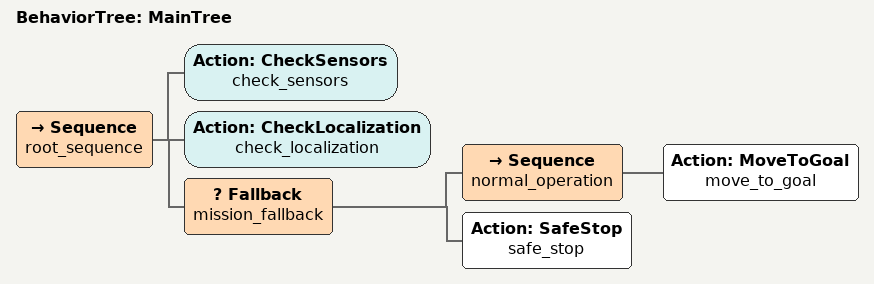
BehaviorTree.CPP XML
<?xml version="1.0"?>
<root main_tree_to_execute="MainTree">
    <BehaviorTree ID="MainTree">
        <Sequence name="root_sequence">
            <Action ID="CheckSensors"      name="check_sensors"/>
            <Action ID="CheckLocalization" name="check_localization"/>
            <Fallback name="mission_fallback">
                <Sequence name="normal_operation">
                    <Action ID="MoveToGoal" name="move_to_goal"/>
                </Sequence>
                <Action ID="SafeStop" name="safe_stop"/>
            </Fallback>
        </Sequence>
    </BehaviorTree>
</root>
